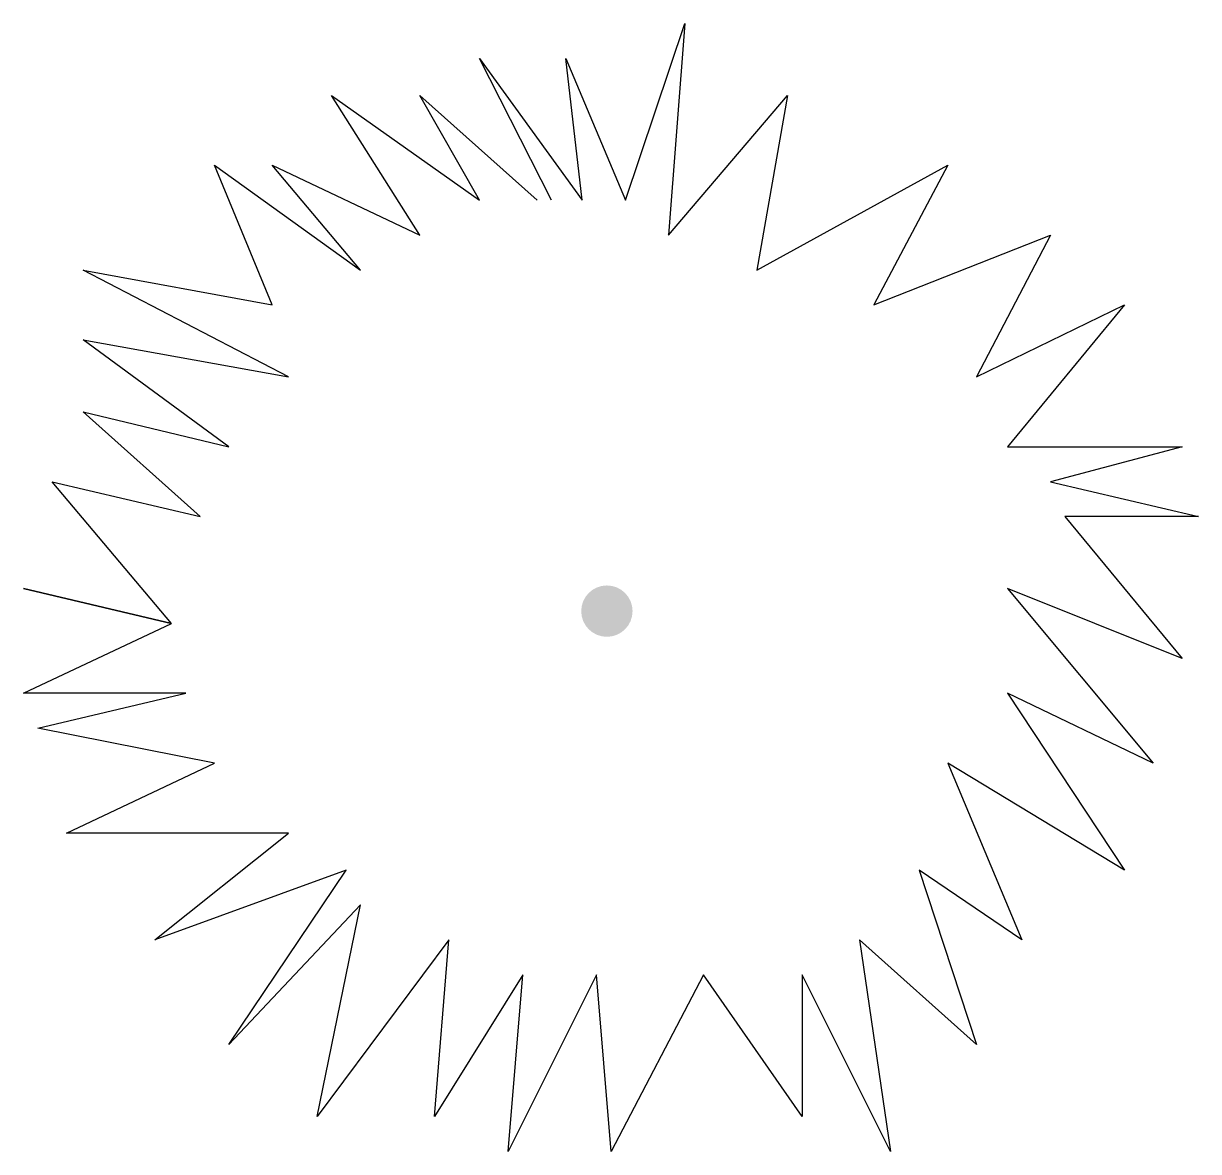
# Model space of a CAD drawing. Header units: feet. Extents: x -0.341 to 0.346, y -0.316 to 0.343.
import ezdxf

# ---------------------------------------------------------------- set-up
doc = ezdxf.new("R2010")
doc.units = ezdxf.units.FT
doc.header["$MEASUREMENT"] = 0

msp = doc.modelspace()

# ---------------------------------------------------------------- hatches: boundary and pattern name
h = msp.add_hatch(color=256)
edge = h.paths.add_edge_path()
edge.add_arc((0, 0), 0.015, 0, 360)

# ---------------------------------------------------------------- linework, layer by layer
for p, q in [((0.0108, 0.24), (0.0456, 0.3432)), ((0.0456, 0.3432), (0.036, 0.2196)), ((-0.0324, 0.24), (-0.0744, 0.3228)), ((-0.0744, 0.3228), (-0.0144, 0.24)), ((-0.0144, 0.24), (-0.024, 0.3228)), ((-0.024, 0.3228), (0.0108, 0.24)), ((-0.1092, 0.2196), (-0.1608, 0.3012)), ((-0.1608, 0.3012), (-0.0744, 0.24)), ((-0.0744, 0.24), (-0.1092, 0.3012)), ((-0.1092, 0.3012), (-0.0408, 0.24)), ((0.036, 0.2196), (0.1056, 0.3012)), ((0.1056, 0.3012), (0.0876, 0.1992)), ((-0.1956, 0.1788), (-0.2292, 0.2604)), ((-0.2292, 0.2604), (-0.144, 0.1992)), ((-0.144, 0.1992), (-0.1956, 0.2604)), ((-0.1956, 0.2604), (-0.1092, 0.2196)), ((0.0876, 0.1992), (0.1992, 0.2604)), ((0.1992, 0.2604), (0.156, 0.1788)), ((0.156, 0.1788), (0.2592, 0.2196)), ((0.2592, 0.2196), (0.216, 0.1368)), ((-0.186, 0.1368), (-0.306, 0.1992)), ((-0.306, 0.1992), (-0.1956, 0.1788)), ((0.216, 0.1368), (0.3024, 0.1788)), ((0.3024, 0.1788), (0.234, 0.096)), ((-0.2208, 0.096), (-0.306, 0.1584)), ((-0.306, 0.1584), (-0.186, 0.1368)), ((-0.2376, 0.0552), (-0.306, 0.1164)), ((-0.306, 0.1164), (-0.2208, 0.096)), ((0.234, 0.096), (0.336, 0.096)), ((0.336, 0.096), (0.2592, 0.0756)), ((-0.2544, -0.0072), (-0.324, 0.0756)), ((-0.324, 0.0756), (-0.2376, 0.0552)), ((0.2592, 0.0756), (0.3456, 0.0552)), ((0.3456, 0.0552), (0.2676, 0.0552)), ((0.2676, 0.0552), (0.336, -0.0276)), ((-0.2544, -0.0072), (-0.3408, 0.0132)), ((-0.3408, 0.0132), (-0.2544, -0.0072)), ((0.336, -0.0276), (0.234, 0.0132)), ((0.234, 0.0132), (0.3192, -0.0888)), ((-0.3408, -0.048), (-0.2544, -0.0072)), ((-0.246, -0.048), (-0.3408, -0.048)), ((-0.3324, -0.0684), (-0.246, -0.048)), ((0.3192, -0.0888), (0.234, -0.048)), ((0.234, -0.048), (0.3024, -0.1512)), ((-0.2292, -0.0888), (-0.3324, -0.0684)), ((-0.3156, -0.1296), (-0.2292, -0.0888)), ((0.3024, -0.1512), (0.1992, -0.0888)), ((0.1992, -0.0888), (0.2424, -0.192)), ((-0.186, -0.1296), (-0.3156, -0.1296)), ((-0.264, -0.192), (-0.186, -0.1296)), ((-0.1524, -0.1512), (-0.264, -0.192)), ((-0.2208, -0.2532), (-0.1524, -0.1512)), ((0.2424, -0.192), (0.1824, -0.1512)), ((0.1824, -0.1512), (0.216, -0.2532)), ((-0.144, -0.1716), (-0.2208, -0.2532)), ((-0.1692, -0.2952), (-0.144, -0.1716)), ((-0.0924, -0.192), (-0.1692, -0.2952)), ((-0.1008, -0.2952), (-0.0924, -0.192)), ((0.216, -0.2532), (0.1476, -0.192)), ((0.1476, -0.192), (0.1656, -0.3156)), ((-0.0492, -0.2124), (-0.1008, -0.2952)), ((-0.006, -0.2124), (-0.0576, -0.3156)), ((-0.0576, -0.3156), (-0.0492, -0.2124)), ((0.0024, -0.3156), (-0.006, -0.2124)), ((0.0564, -0.2124), (0.0024, -0.3156)), ((0.114, -0.2952), (0.0564, -0.2124)), ((0.1656, -0.3156), (0.114, -0.2124)), ((0.114, -0.2124), (0.114, -0.2952))]:
    msp.add_line(p, q)

doc.saveas('drawing.dxf')
